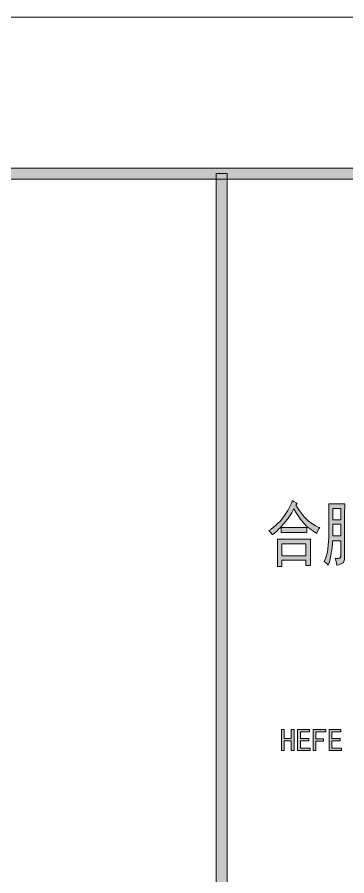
# Model space of a CAD drawing. Header units: millimetres. Extents: x 564 to 880, y 85 to 763.
# Drawn here: x 874.08 to 876.18, y 757.23 to 762.72 of the extents above; entities that cross this region are included whole.
import ezdxf

# ---------------------------------------------------------------- set-up
doc = ezdxf.new("R2010")
doc.units = ezdxf.units.MM

msp = doc.modelspace()

# ---------------------------------------------------------------- hatches: boundary and pattern name
h = msp.add_hatch(color=0)
h.dxf.hatch_style = 2
h.paths.add_polyline_path([(878.9084, 761.7526), (878.8386, 761.6824), (823.0135, 761.6824), (822.9434, 761.7526)])
h = msp.add_hatch(color=0)
h.dxf.hatch_style = 2
h.paths.add_polyline_path([(875.4214, 721.7212), (875.3517, 721.7212), (875.3517, 761.7175), (875.4214, 761.7175)])
h = msp.add_hatch(color=0)
h.dxf.hatch_style = 2
h.paths.add_polyline_path([(875.8601, 759.5987), (875.8801, 759.5668), (875.913, 759.5236), (875.9255, 759.5117), (875.9381, 759.4999), (875.961, 759.482), (875.9713, 759.4756), (875.9821, 759.4692), (876.0021, 759.4591), (876.0118, 759.4556), (876.005, 759.4456), (875.996, 759.4266), (875.9939, 759.4176), (875.9799, 759.4259), (875.9549, 759.443), (875.9438, 759.452), (875.9323, 759.4609), (875.9098, 759.4842), (875.8984, 759.4981), (875.8869, 759.5121), (875.8608, 759.5507), (875.8461, 759.5751), (875.8329, 759.5507), (875.8068, 759.5103), (875.7939, 759.4946), (875.781, 759.4788), (875.7592, 759.4538), (875.7499, 759.4448), (875.7409, 759.4355), (875.7209, 759.4176), (875.7094, 759.4087), (875.7084, 759.4123), (875.6969, 759.4266), (875.6873, 759.4377), (875.7019, 759.4466), (875.7298, 759.4685), (875.7431, 759.481), (875.7563, 759.4935), (875.7828, 759.5257), (875.796, 759.5454), (875.8093, 759.5647), (875.8307, 759.6069), (875.839, 759.6295), (875.8468, 759.623), (875.8608, 759.613), (875.8669, 759.6094)])
h = msp.add_hatch(color=0)
h.paths.add_polyline_path([(876.1094, 759.2599), (876.1184, 759.2591), (876.132, 759.2591), (876.1366, 759.2599), (876.1409, 759.2609), (876.1456, 759.2717), (876.1456, 759.2817), (876.1456, 759.3722), (876.0941, 759.3722), (876.0926, 759.3507), (876.0883, 759.311), (876.0858, 759.2935), (876.083, 759.276), (876.0733, 759.2366), (876.0662, 759.2148), (876.0601, 759.2237), (876.0476, 759.2355), (876.0411, 759.2384), (876.0493, 759.2574), (876.0608, 759.2989), (876.0633, 759.3218), (876.0662, 759.3443), (876.0694, 759.3922), (876.0697, 759.4176), (876.0701, 759.443), (876.0705, 759.4964), (876.0705, 759.5243), (876.0705, 759.5525), (876.0697, 759.594), (876.069, 759.6076), (876.1721, 759.6076), (876.1713, 759.5897), (876.1706, 759.5543), (876.1706, 759.5371), (876.1706, 759.2692), (876.1706, 759.2527), (876.1645, 759.233), (876.1581, 759.2291), (876.152, 759.2255), (876.1331, 759.2184), (876.1205, 759.2148), (876.1191, 759.2255), (876.1137, 759.2484)])
h.paths.add_polyline_path([(876.1456, 759.403), (876.1456, 759.4774), (876.0955, 759.4774), (876.0955, 759.403)])
h.paths.add_polyline_path([(876.1456, 759.5064), (876.1456, 759.5787), (876.0955, 759.5787), (876.0955, 759.5064)])
h = msp.add_hatch(color=0)
h.dxf.hatch_style = 2
h.paths.add_polyline_path([(875.8908, 759.4556), (875.9019, 759.4556), (875.9213, 759.4566), (875.9298, 759.4574), (875.9298, 759.423), (875.9205, 759.4241), (875.9019, 759.4248), (875.8919, 759.4248), (875.8139, 759.4248), (875.7996, 759.4248), (875.7756, 759.4241), (875.7667, 759.423), (875.7667, 759.4574), (875.7799, 759.4566), (875.8035, 759.4556), (875.8139, 759.4556)])
h = msp.add_hatch(color=0)
h.paths.add_polyline_path([(875.9535, 759.3815), (875.9527, 759.3722), (875.952, 759.3307), (875.952, 759.2981), (875.952, 759.2656), (875.9527, 759.223), (875.9535, 759.213), (875.9241, 759.213), (875.9241, 759.2473), (875.7696, 759.2473), (875.7696, 759.2076), (875.7416, 759.2076), (875.7424, 759.2184), (875.7431, 759.2599), (875.7431, 759.291), (875.7431, 759.3225), (875.7424, 759.3679), (875.7416, 759.3815)])
h.paths.add_polyline_path([(875.9241, 759.2763), (875.9241, 759.3525), (875.7696, 759.3525), (875.7696, 759.2763)])
h = msp.add_hatch(color=0)
h.dxf.hatch_style = 2
h.paths.add_polyline_path([(875.8486, 758.0309), (875.8304, 758.0309), (875.8304, 758.0935), (875.7857, 758.0935), (875.7857, 758.0309), (875.7678, 758.0309), (875.7678, 758.165), (875.7857, 758.165), (875.7857, 758.1085), (875.8304, 758.1085), (875.8304, 758.165), (875.8486, 758.165)])
h = msp.add_hatch(color=0)
h.dxf.hatch_style = 2
h.paths.add_polyline_path([(875.9506, 758.0309), (875.8704, 758.0309), (875.8704, 758.165), (875.9467, 758.165), (875.9467, 758.15), (875.8887, 758.15), (875.8887, 758.1085), (875.942, 758.1085), (875.942, 758.0935), (875.8887, 758.0935), (875.8887, 758.0459), (875.9506, 758.0459)])
h = msp.add_hatch(color=0)
h.dxf.hatch_style = 2
h.paths.add_polyline_path([(876.0518, 758.15), (875.9874, 758.15), (875.9874, 758.106), (876.0361, 758.106), (876.0361, 758.0913), (875.9874, 758.0913), (875.9874, 758.0309), (875.9696, 758.0309), (875.9696, 758.165), (876.0518, 758.165)])
h = msp.add_hatch(color=0)
h.dxf.hatch_style = 2
h.paths.add_polyline_path([(876.1513, 758.0309), (876.0715, 758.0309), (876.0715, 758.165), (876.1474, 758.165), (876.1474, 758.15), (876.0894, 758.15), (876.0894, 758.1085), (876.1427, 758.1085), (876.1427, 758.0935), (876.0894, 758.0935), (876.0894, 758.0459), (876.1513, 758.0459)])

# ---------------------------------------------------------------- linework, layer by layer
at = {"color": 0, "lineweight": 0}
for points in [[(820.4786, 720.7212), (879.8734, 720.7212), (879.8734, 762.7175), (820.4786, 762.7175)], [(878.9084, 761.7526), (878.8386, 761.6824), (823.0135, 761.6824), (822.9434, 761.7526)], [(875.4214, 721.7212), (875.3517, 721.7212), (875.3517, 761.7175), (875.4214, 761.7175)], [(875.8601, 759.5987), (875.8801, 759.5668), (875.913, 759.5236), (875.9255, 759.5117), (875.9381, 759.4999), (875.961, 759.482), (875.9713, 759.4756), (875.9821, 759.4692), (876.0021, 759.4591), (876.0118, 759.4556), (876.005, 759.4456), (875.996, 759.4266), (875.9939, 759.4176), (875.9799, 759.4259), (875.9549, 759.443), (875.9438, 759.452), (875.9323, 759.4609), (875.9098, 759.4842), (875.8984, 759.4981), (875.8869, 759.5121), (875.8608, 759.5507), (875.8461, 759.5751), (875.8329, 759.5507), (875.8068, 759.5103), (875.7939, 759.4946), (875.781, 759.4788), (875.7592, 759.4538), (875.7499, 759.4448), (875.7409, 759.4355), (875.7209, 759.4176), (875.7094, 759.4087), (875.7084, 759.4123), (875.6969, 759.4266), (875.6873, 759.4377), (875.7019, 759.4466), (875.7298, 759.4685), (875.7431, 759.481), (875.7563, 759.4935), (875.7828, 759.5257), (875.796, 759.5454), (875.8093, 759.5647), (875.8307, 759.6069), (875.839, 759.6295), (875.8468, 759.623), (875.8608, 759.613), (875.8669, 759.6094)], [(876.1094, 759.2599), (876.1184, 759.2591), (876.132, 759.2591), (876.1366, 759.2599), (876.1409, 759.2609), (876.1456, 759.2717), (876.1456, 759.2817), (876.1456, 759.3722), (876.0941, 759.3722), (876.0926, 759.3507), (876.0883, 759.311), (876.0858, 759.2935), (876.083, 759.276), (876.0733, 759.2366), (876.0662, 759.2148), (876.0601, 759.2237), (876.0476, 759.2355), (876.0411, 759.2384), (876.0493, 759.2574), (876.0608, 759.2989), (876.0633, 759.3218), (876.0662, 759.3443), (876.0694, 759.3922), (876.0697, 759.4176), (876.0701, 759.443), (876.0705, 759.4964), (876.0705, 759.5243), (876.0705, 759.5525), (876.0697, 759.594), (876.069, 759.6076), (876.1721, 759.6076), (876.1713, 759.5897), (876.1706, 759.5543), (876.1706, 759.5371), (876.1706, 759.2692), (876.1706, 759.2527), (876.1645, 759.233), (876.1581, 759.2291), (876.152, 759.2255), (876.1331, 759.2184), (876.1205, 759.2148), (876.1191, 759.2255), (876.1137, 759.2484)], [(876.1456, 759.5064), (876.1456, 759.5787), (876.0955, 759.5787), (876.0955, 759.5064)], [(876.1456, 759.403), (876.1456, 759.4774), (876.0955, 759.4774), (876.0955, 759.403)], [(875.8908, 759.4556), (875.9019, 759.4556), (875.9213, 759.4566), (875.9298, 759.4574), (875.9298, 759.423), (875.9205, 759.4241), (875.9019, 759.4248), (875.8919, 759.4248), (875.8139, 759.4248), (875.7996, 759.4248), (875.7756, 759.4241), (875.7667, 759.423), (875.7667, 759.4574), (875.7799, 759.4566), (875.8035, 759.4556), (875.8139, 759.4556)], [(875.9535, 759.3815), (875.9527, 759.3722), (875.952, 759.3307), (875.952, 759.2981), (875.952, 759.2656), (875.9527, 759.223), (875.9535, 759.213), (875.9241, 759.213), (875.9241, 759.2473), (875.7696, 759.2473), (875.7696, 759.2076), (875.7416, 759.2076), (875.7424, 759.2184), (875.7431, 759.2599), (875.7431, 759.291), (875.7431, 759.3225), (875.7424, 759.3679), (875.7416, 759.3815)], [(875.9241, 759.2763), (875.9241, 759.3525), (875.7696, 759.3525), (875.7696, 759.2763)], [(875.8486, 758.0309), (875.8304, 758.0309), (875.8304, 758.0935), (875.7857, 758.0935), (875.7857, 758.0309), (875.7678, 758.0309), (875.7678, 758.165), (875.7857, 758.165), (875.7857, 758.1085), (875.8304, 758.1085), (875.8304, 758.165), (875.8486, 758.165)], [(875.9506, 758.0309), (875.8704, 758.0309), (875.8704, 758.165), (875.9467, 758.165), (875.9467, 758.15), (875.8887, 758.15), (875.8887, 758.1085), (875.942, 758.1085), (875.942, 758.0935), (875.8887, 758.0935), (875.8887, 758.0459), (875.9506, 758.0459)], [(876.0518, 758.15), (875.9874, 758.15), (875.9874, 758.106), (876.0361, 758.106), (876.0361, 758.0913), (875.9874, 758.0913), (875.9874, 758.0309), (875.9696, 758.0309), (875.9696, 758.165), (876.0518, 758.165)], [(876.1513, 758.0309), (876.0715, 758.0309), (876.0715, 758.165), (876.1474, 758.165), (876.1474, 758.15), (876.0894, 758.15), (876.0894, 758.1085), (876.1427, 758.1085), (876.1427, 758.0935), (876.0894, 758.0935), (876.0894, 758.0459), (876.1513, 758.0459)]]:
    msp.add_lwpolyline(points, close=True, dxfattribs=at)

doc.saveas('drawing.dxf')
